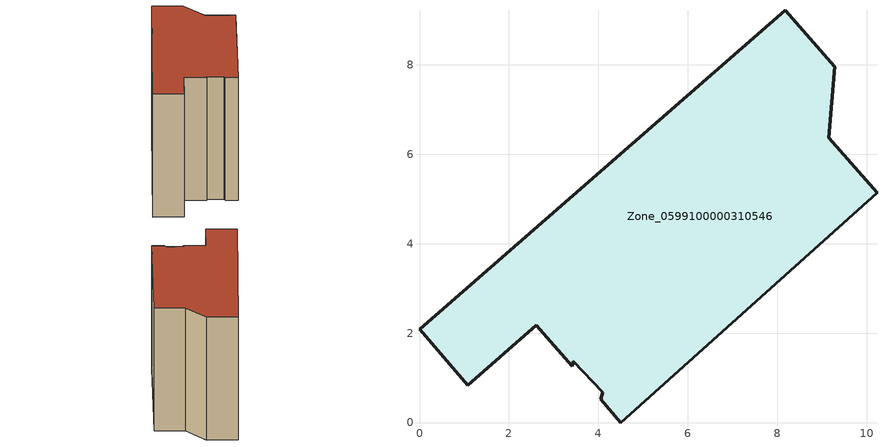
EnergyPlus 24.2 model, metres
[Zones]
Zone_0599100000310546
 floor ground (C_G): 4.1,0.68 3.44,1.37 3.41,1.25 2.61,2.18 1.08,0.84 0,2.08 8.18,9.22 9.28,7.96 9.15,6.37 10.23,5.14 4.5,0 4.05,0.52 z0
 wall outside (C_F): 8.18,9.22 0,2.08 1.08,0.84 2.61,2.18 3.41,1.25 3.44,1.37 4.1,0.68 4.05,0.52 4.5,0 10.23,5.14 9.15,6.37 9.28,7.96 8.18,9.22 z0:7.16
 roof outside (C_R): 3.44,1.37 4.1,0.68 4.05,0.52 4.5,0 10.23,5.14 9.15,6.37 9.28,7.96 8.18,9.22 0,2.08 1.08,0.84 2.61,2.18 3.41,1.25 z7.16
[BUILDING]
Pand.0599100000310546: North Axis=0; Terrain=City; Loads Convergence Tolerance Value=0.04; Temperature Convergence Tolerance Value=0.4; Solar Distribution=FullExterior; Maximum Number of Warmup Days=25; Minimum Number of Warmup Days=1
[Site:Location]
Rotterdam.The.Hague.AP_ZH_NLD Design_Conditions: Latitude=51.96; Longitude=4.45; Time Zone=1; Elevation=-4.5
[SITE:GROUNDTEMPERATURE:BUILDINGSURFACE]
18, 18, 18, 18, 18, 18, 18, 18, 18, 18, 18, 18
[MATERIAL] Thermal Absorptance=0.9; Solar Absorptance=0.7; Visible Absorptance=0.7
Name | Roughness | Thickness | Conductivity | Density | Specific Heat
G.TI.1946 | MediumSmooth | 0.15 | 1 | 540 | 1210
F.TI.1946 | Rough | 0.3 | 0.857143 | 1920 | 840
R.TI.1946 | MediumRough | 0.2 | 0.1 | 1500 | 1000
[CONSTRUCTION]
C_G: G.TI.1946
C_F: F.TI.1946
C_R: R.TI.1946
[ZONE]
Zone_0599100000310546: Type=1; Multiplier=1; Ceiling Height=Autocalculate; Volume=Autocalculate; Floor Area=autocalculate; Part of Total Floor Area=Yes
[ZONEINFILTRATION:DESIGNFLOWRATE]
Infil_Zone_0599100000310546: Zone or ZoneList or Space or SpaceList=Zone_0599100000310546; Schedule=AlwaysOn; Design Flow Rate Calculation Method=Flow/Area; Flow Rate per Floor Area=0.003; Constant Term Coefficient=1; Temperature Term Coefficient=0; Velocity Term Coefficient=0; Velocity Squared Term Coefficient=0
[HVACTEMPLATE:ZONE:IDEALLOADSAIRSYSTEM]
Zone_0599100000310546: Maximum Heating Supply Air Temperature=50; Minimum Cooling Supply Air Temperature=13; Maximum Heating Supply Air Humidity Ratio=0.0156; Minimum Cooling Supply Air Humidity Ratio=0.0077; Heating Limit=NoLimit; Cooling Limit=NoLimit; Dehumidification Control Type=ConstantSensibleHeatRatio; Cooling Sensible Heat Ratio=0.7; Dehumidification Setpoint=60; Humidification Control Type=None; Humidification Setpoint=30; Outdoor Air Method=None; Outdoor Air Flow Rate per Person=0.00944; Outdoor Air Flow Rate per Zone Floor Area=0; Outdoor Air Flow Rate per Zone=0; Demand Controlled Ventilation Type=None; Outdoor Air Economizer Type=NoEconomizer; Heat Recovery Type=None; Sensible Heat Recovery Effectiveness=0.7; Latent Heat Recovery Effectiveness=0.65
[ZONECONTROL:THERMOSTAT]
ThermostatControl_Zone_0599100000310546: Zone or ZoneList=Zone_0599100000310546; Control Type Schedule=DualSetpointControlType; Control 1=Thermostat_Zone_0599100000310546; Temperature Difference Between Cutout And Setpoint=0
[THERMOSTATSETPOINT:DUALSETPOINT]
Thermostat_Zone_0599100000310546: Heating Setpoint Temperature Schedule=HeatingSetpoint_Zone_0599100000310546; Cooling Setpoint Temperature Schedule=CoolingSetpoint_Zone_0599100000310546
[SCHEDULE:COMPACT]
HeatingSetpoint_Zone_0599100000310546: Through: 12/31, For: AllDays, Until: 24:00, 21
CoolingSetpoint_Zone_0599100000310546: Through: 12/31, For: AllDays, Until: 24:00, 24
DualSetpointControlType: Through: 12/31, For: AllDays, Until: 24:00, 4
AlwaysOn: Through: 12/31, For: AllDays, Until: 24:00, 1
